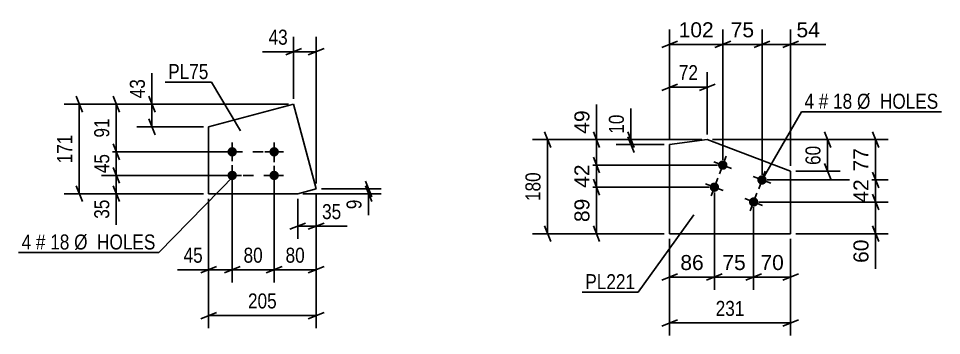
# Model space of a CAD drawing. Header units: millimetres. Extents: x 0 to 1189, y 0 to 841.
# Drawn here: x 777.1 to 953.1, y 582.9 to 643.4 of the extents above; entities that cross this region are included whole.
import ezdxf

# ---------------------------------------------------------------- set-up
doc = ezdxf.new("R2010")
doc.units = ezdxf.units.MM
doc.linetypes.add('DXK_LINE_DOT2', pattern=[3.9198, 1.9599, -1.9599])
doc.styles.add('Arial', font='arial.ttf', dxfattribs={"height": 0.2})
doc.styles.add('Arial Narrow', font='ARIALN.TTF', dxfattribs={"height": 0.2})

# ---------------------------------------------------------------- blocks, each defined once
blk = doc.blocks.new('Bolt-348435271-7667 - 7665')
at = {"linetype": 'Continuous'}
for points in [[(816.96, 617.99, -1), (818.76, 617.99, -1)], [(824.96, 617.99, -1), (826.76, 617.99, -1)], [(816.96, 613.49, -1), (818.76, 613.49, -1)], [(824.96, 613.49, -1), (826.76, 613.49, -1)]]:
    blk.add_hatch(color=1, dxfattribs=at).paths.add_polyline_path(points)
at = {"color": 1, "linetype": 'Continuous'}
for p, q in [((817.86, 616.19), (817.86, 619.79)), ((825.86, 616.19), (825.86, 619.79)), ((819.66, 617.99), (816.06, 617.99)), ((827.66, 617.99), (824.06, 617.99)), ((817.86, 611.69), (817.86, 615.29)), ((825.86, 611.69), (825.86, 615.29)), ((819.66, 613.49), (816.06, 613.49)), ((827.66, 613.49), (824.06, 613.49))]:
    blk.add_line(p, q, dxfattribs=at)
blk = doc.blocks.new('Part-348435271-7666 - 7665')
at = {"color": 2, "linetype": 'Continuous'}
for p, q in [((813.37, 622.76), (829.57, 627.08)), ((833.87, 610.92), (829.57, 627.08)), ((813.37, 622.76), (813.36, 609.99)), ((830.36, 609.99), (833.87, 610.92)), ((813.36, 609.99), (830.36, 609.99))]:
    blk.add_line(p, q, dxfattribs=at)
blk = doc.blocks.new('Part-348435271-8228 - 8227')
at = {"color": 2, "linetype": 'Continuous'}
for p, q in [((908.46, 620.32), (901.27, 619.36)), ((924.36, 614.29), (908.46, 620.32)), ((901.27, 619.36), (901.27, 602.36)), ((924.36, 602.36), (924.36, 614.29)), ((901.27, 602.36), (924.36, 602.36))]:
    blk.add_line(p, q, dxfattribs=at)
blk = doc.blocks.new('Bolt-348435271-8229 - 8227')
at = {"linetype": 'Continuous'}
for points in [[(912.27, 615.13, -1), (910.58, 615.77, -1)], [(919.75, 612.3, -1), (918.06, 612.93, -1)], [(910.67, 610.92, -1), (908.99, 611.56, -1)], [(918.15, 608.09, -1), (916.47, 608.73, -1)]]:
    blk.add_hatch(color=1, dxfattribs=at).paths.add_polyline_path(points)
at = {"color": 1, "linetype": 'Continuous'}
for p, q in [((912.06, 617.13), (910.79, 613.77)), ((909.74, 616.09), (913.11, 614.81)), ((910.47, 612.93), (909.19, 609.56)), ((917.22, 613.25), (920.59, 611.98)), ((919.54, 614.3), (918.27, 610.93)), ((908.15, 611.88), (911.51, 610.61)), ((917.95, 610.09), (916.67, 606.72)), ((915.63, 609.05), (918.99, 607.77))]:
    blk.add_line(p, q, dxfattribs=at)
blk = doc.blocks.new('Rectangle-348435271-27825 - 7665')
at = {"color": 1, "linetype": 'DXK_LINE_DOT2'}
blk.add_lwpolyline([(817.86, 617.99), (825.86, 617.99), (825.86, 613.49), (817.86, 613.49), (817.86, 617.99)], close=True, dxfattribs=at)
blk = doc.blocks.new('StraightDimension-348435271-7686 - 7665')
at = {"color": 7, "linetype": 'Continuous'}
for p, q in [((817.86, 612.49), (817.86, 593.08)), ((825.86, 612.49), (825.86, 593.08)), ((816.36, 594.88), (819.36, 596.08)), ((817.86, 595.48), (825.86, 595.48)), ((827.36, 596.08), (824.36, 594.88))]:
    blk.add_line(p, q, dxfattribs=at)
at = {"color": 0}
blk.add_wipeout([(824.29, 596.23), (824.29, 600.43), (819.43, 600.43), (819.43, 596.23)], dxfattribs=at)
at = {"color": 3, "style": 'Arial Narrow'}
blk.add_text('80', height=2.863, dxfattribs=at).set_placement((820.03, 596.83))
blk = doc.blocks.new('StraightDimension-348435271-7677 - 7665')
at = {"color": 7, "linetype": 'Continuous'}
for p, q in [((801.95, 628.58), (803.15, 625.58)), ((828.57, 627.08), (799.7, 627.08)), ((802.55, 622.76), (802.55, 627.08)), ((803.15, 621.26), (801.95, 624.26)), ((812.37, 622.76), (799.7, 622.76))]:
    blk.add_line(p, q, dxfattribs=at)
at = {"color": 0}
blk.add_wipeout([(801.8, 632.46), (797.6, 632.46), (797.6, 627.6), (801.8, 627.6)], dxfattribs=at)
at = {"color": 7, "linetype": 'Continuous'}
blk.add_line((802.55, 627.08), (802.55, 632.98), dxfattribs=at)
blk.add_line((802.55, 627.08), (802.55, 632.98), dxfattribs=at)
at = {"color": 3, "style": 'Arial Narrow'}
blk.add_text('43', height=2.863, rotation=90.0002, dxfattribs=at).set_placement((801.2, 628.2))
blk = doc.blocks.new('StraightDimension-348435271-7669 - 7665')
at = {"color": 7, "linetype": 'Continuous'}
for p, q in [((829.57, 628.08), (829.57, 639.93)), ((833.87, 611.92), (833.87, 639.93)), ((828.07, 636.48), (831.07, 637.68)), ((835.37, 637.68), (832.37, 636.48)), ((829.57, 637.08), (833.87, 637.08))]:
    blk.add_line(p, q, dxfattribs=at)
at = {"color": 0}
blk.add_wipeout([(829.05, 637.83), (829.05, 642.03), (824.19, 642.03), (824.19, 637.83)], dxfattribs=at)
at = {"color": 7, "linetype": 'Continuous'}
blk.add_line((829.57, 637.08), (823.67, 637.08), dxfattribs=at)
blk.add_line((829.57, 637.08), (823.67, 637.08), dxfattribs=at)
at = {"color": 3, "style": 'Arial Narrow'}
blk.add_text('43', height=2.863, dxfattribs=at).set_placement((824.79, 638.43))
blk = doc.blocks.new('StraightDimension-348435271-7673 - 7665')
at = {"color": 7, "linetype": 'Continuous'}
for p, q in [((833.87, 609.92), (833.87, 601.4)), ((830.36, 608.99), (830.36, 601.4)), ((828.86, 603.2), (831.86, 604.4)), ((835.37, 604.4), (832.37, 603.2)), ((830.36, 603.8), (833.87, 603.8))]:
    blk.add_line(p, q, dxfattribs=at)
at = {"color": 0}
blk.add_wipeout([(839.25, 604.55), (839.25, 608.75), (834.4, 608.75), (834.4, 604.55)], dxfattribs=at)
at = {"color": 7, "linetype": 'Continuous'}
blk.add_line((833.87, 603.8), (839.78, 603.8), dxfattribs=at)
blk.add_line((833.87, 603.8), (839.78, 603.8), dxfattribs=at)
at = {"color": 3, "style": 'Arial Narrow'}
blk.add_text('35', height=2.863, dxfattribs=at).set_placement((835, 605.15))
blk = doc.blocks.new('StraightDimension-348435271-7681 - 7665')
at = {"color": 7, "linetype": 'Continuous'}
for p, q in [((834.87, 610.92), (846.27, 610.92)), ((843.27, 612.42), (844.47, 609.42)), ((844.47, 608.49), (843.27, 611.49)), ((843.87, 609.99), (843.87, 610.92)), ((831.36, 609.99), (846.27, 609.99))]:
    blk.add_line(p, q, dxfattribs=at)
at = {"color": 0}
blk.add_wipeout([(843.12, 609.47), (838.92, 609.47), (838.92, 606.44), (843.12, 606.44)], dxfattribs=at)
at = {"color": 7, "linetype": 'Continuous'}
blk.add_line((843.87, 609.99), (843.87, 605.91), dxfattribs=at)
blk.add_line((843.87, 609.99), (843.87, 605.91), dxfattribs=at)
at = {"color": 3, "style": 'Arial Narrow'}
blk.add_text('9', height=2.86, rotation=90.0002, dxfattribs=at).set_placement((842.52, 607.04))
blk = doc.blocks.new('StraightDimension-348435271-7685 - 7665')
at = {"color": 7, "linetype": 'Continuous'}
for p, q in [((825.86, 612.49), (825.86, 593.08)), ((833.87, 609.92), (833.87, 593.08)), ((824.36, 594.88), (827.36, 596.08)), ((825.86, 595.48), (833.87, 595.48)), ((835.37, 596.08), (832.37, 594.88))]:
    blk.add_line(p, q, dxfattribs=at)
at = {"color": 0}
blk.add_wipeout([(832.29, 596.23), (832.29, 600.43), (827.44, 600.43), (827.44, 596.23)], dxfattribs=at)
at = {"color": 3, "style": 'Arial Narrow'}
blk.add_text('80', height=2.863, dxfattribs=at).set_placement((828.04, 596.83))
blk = doc.blocks.new('StraightDimension-348435271-7687 - 7665')
at = {"color": 7, "linetype": 'Continuous'}
for p, q in [((817.86, 612.49), (817.86, 593.08)), ((813.36, 608.99), (813.36, 593.08)), ((811.86, 594.88), (814.86, 596.08)), ((813.36, 595.48), (817.86, 595.48)), ((819.36, 596.08), (816.36, 594.88))]:
    blk.add_line(p, q, dxfattribs=at)
at = {"color": 0}
blk.add_wipeout([(812.83, 596.23), (812.83, 600.43), (807.98, 600.43), (807.98, 596.23)], dxfattribs=at)
at = {"color": 7, "linetype": 'Continuous'}
blk.add_line((813.36, 595.48), (807.45, 595.48), dxfattribs=at)
blk.add_line((813.36, 595.48), (807.45, 595.48), dxfattribs=at)
at = {"color": 3, "style": 'Arial Narrow'}
blk.add_text('45', height=2.863, dxfattribs=at).set_placement((808.58, 596.83))
blk = doc.blocks.new('StraightDimension-348435271-7697 - 7665')
at = {"color": 7, "linetype": 'Continuous'}
for p, q in [((833.87, 609.92), (833.87, 584.35)), ((813.36, 608.99), (813.36, 584.35)), ((814.86, 587.35), (811.86, 586.15)), ((813.36, 586.75), (833.87, 586.75)), ((832.37, 586.15), (835.37, 587.35))]:
    blk.add_line(p, q, dxfattribs=at)
at = {"color": 0}
blk.add_wipeout([(826.96, 587.5), (826.96, 591.7), (820.27, 591.7), (820.27, 587.5)], dxfattribs=at)
at = {"color": 3, "style": 'Arial Narrow'}
blk.add_text('205', height=2.863, dxfattribs=at).set_placement((820.87, 588.1))
blk = doc.blocks.new('StraightDimension-348435271-7701 - 7665')
at = {"color": 7, "linetype": 'Continuous'}
for p, q in [((795.16, 628.58), (796.36, 625.58)), ((828.57, 627.08), (792.91, 627.08)), ((795.76, 617.99), (795.76, 627.08)), ((816.86, 617.99), (792.91, 617.99)), ((796.36, 616.49), (795.16, 619.49))]:
    blk.add_line(p, q, dxfattribs=at)
at = {"color": 0}
blk.add_wipeout([(795.01, 624.96), (790.81, 624.96), (790.81, 620.11), (795.01, 620.11)], dxfattribs=at)
at = {"color": 3, "style": 'Arial Narrow'}
blk.add_text('91', height=2.863, rotation=90.0002, dxfattribs=at).set_placement((794.41, 620.71))
blk = doc.blocks.new('StraightDimension-348435271-7702 - 7665')
at = {"color": 7, "linetype": 'Continuous'}
for p, q in [((816.86, 617.99), (792.91, 617.99)), ((795.16, 619.49), (796.36, 616.49)), ((795.76, 613.49), (795.76, 617.99)), ((796.36, 611.99), (795.16, 614.99)), ((816.86, 613.49), (792.91, 613.49))]:
    blk.add_line(p, q, dxfattribs=at)
at = {"color": 0}
blk.add_wipeout([(795.01, 618.17), (790.81, 618.17), (790.81, 613.31), (795.01, 613.31)], dxfattribs=at)
at = {"color": 3, "style": 'Arial Narrow'}
blk.add_text('45', height=2.863, rotation=90.0002, dxfattribs=at).set_placement((794.41, 613.91))
blk = doc.blocks.new('StraightDimension-348435271-7703 - 7665')
at = {"color": 7, "linetype": 'Continuous'}
for p, q in [((795.16, 614.99), (796.36, 611.99)), ((816.86, 613.49), (792.91, 613.49)), ((795.76, 609.99), (795.76, 613.49)), ((796.36, 608.49), (795.16, 611.49)), ((812.36, 609.99), (792.91, 609.99))]:
    blk.add_line(p, q, dxfattribs=at)
at = {"color": 0}
blk.add_wipeout([(795.01, 609.47), (790.81, 609.47), (790.81, 604.61), (795.01, 604.61)], dxfattribs=at)
at = {"color": 7, "linetype": 'Continuous'}
blk.add_line((795.76, 609.99), (795.76, 604.08), dxfattribs=at)
blk.add_line((795.76, 609.99), (795.76, 604.08), dxfattribs=at)
at = {"color": 3, "style": 'Arial Narrow'}
blk.add_text('35', height=2.863, rotation=90.0002, dxfattribs=at).set_placement((794.41, 605.21))
blk = doc.blocks.new('StraightDimension-348435271-7713 - 7665')
at = {"color": 7, "linetype": 'Continuous'}
for p, q in [((789.29, 625.58), (788.09, 628.58)), ((828.57, 627.08), (785.84, 627.08)), ((788.69, 609.99), (788.69, 627.08)), ((788.09, 611.49), (789.29, 608.49)), ((812.36, 609.99), (785.84, 609.99))]:
    blk.add_line(p, q, dxfattribs=at)
at = {"color": 0}
blk.add_wipeout([(787.94, 621.88), (783.74, 621.88), (783.74, 615.19), (787.94, 615.19)], dxfattribs=at)
at = {"color": 3, "style": 'Arial Narrow'}
blk.add_text('171', height=2.863, rotation=90.0002, dxfattribs=at).set_placement((787.34, 615.79))
blk = doc.blocks.new('StraightDimension-348435271-21746 - 8227')
at = {"color": 7, "linetype": 'Continuous'}
for p, q in [((886.74, 612.74), (887.94, 609.74)), ((908.83, 611.24), (884.49, 611.24)), ((887.34, 602.36), (887.34, 611.24)), ((887.94, 600.86), (886.74, 603.86)), ((900.27, 602.36), (884.49, 602.36))]:
    blk.add_line(p, q, dxfattribs=at)
at = {"color": 0}
blk.add_wipeout([(886.59, 609.63), (882.39, 609.63), (882.39, 603.98), (886.59, 603.98)], dxfattribs=at)
at = {"color": 3, "style": 'Arial'}
blk.add_text('89', height=2.865, rotation=90.0002, dxfattribs=at).set_placement((885.99, 604.58))
blk = doc.blocks.new('StraightDimension-348435271-21767 - 8227')
at = {"color": 7, "linetype": 'Continuous'}
for p, q in [((939.96, 621.82), (941.16, 618.82)), ((909.46, 620.32), (942.96, 620.32)), ((940.56, 612.62), (940.56, 620.32)), ((941.16, 611.12), (939.96, 614.12)), ((919.91, 612.62), (942.96, 612.62))]:
    blk.add_line(p, q, dxfattribs=at)
at = {"color": 0}
blk.add_wipeout([(939.81, 619.29), (935.61, 619.29), (935.61, 613.64), (939.81, 613.64)], dxfattribs=at)
at = {"color": 3, "style": 'Arial'}
blk.add_text('77', height=2.865, rotation=90.0002, dxfattribs=at).set_placement((939.21, 614.24))
blk = doc.blocks.new('StraightDimension-348435271-8245 - 8227')
at = {"color": 7, "linetype": 'Continuous'}
for p, q in [((893.31, 621.82), (894.51, 618.82)), ((907.46, 620.32), (891.06, 620.32)), ((894.51, 617.86), (893.31, 620.86)), ((893.91, 619.36), (893.91, 620.32)), ((900.27, 619.36), (891.06, 619.36))]:
    blk.add_line(p, q, dxfattribs=at)
at = {"color": 0}
blk.add_wipeout([(893.16, 625.7), (888.96, 625.7), (888.96, 620.84), (893.16, 620.84)], dxfattribs=at)
at = {"color": 7, "linetype": 'Continuous'}
blk.add_line((893.91, 620.32), (893.91, 626.23), dxfattribs=at)
blk.add_line((893.91, 620.32), (893.91, 626.23), dxfattribs=at)
at = {"color": 3, "style": 'Arial Narrow'}
blk.add_text('10', height=2.863, rotation=90.0002, dxfattribs=at).set_placement((892.56, 621.44))
blk = doc.blocks.new('StraightDimension-348435271-8239 - 8227')
at = {"color": 7, "linetype": 'Continuous'}
for p, q in [((930.81, 621.82), (932.01, 618.82)), ((909.46, 620.32), (933.81, 620.32)), ((931.41, 614.29), (931.41, 620.32)), ((932.01, 612.79), (930.81, 615.79)), ((925.36, 614.29), (933.81, 614.29))]:
    blk.add_line(p, q, dxfattribs=at)
at = {"color": 0}
blk.add_wipeout([(930.66, 619.73), (926.46, 619.73), (926.46, 614.88), (930.66, 614.88)], dxfattribs=at)
at = {"color": 3, "style": 'Arial Narrow'}
blk.add_text('60', height=2.863, rotation=90.0002, dxfattribs=at).set_placement((930.06, 615.48))
blk = doc.blocks.new('StraightDimension-348435271-8231 - 8227')
at = {"color": 7, "linetype": 'Continuous'}
for p, q in [((901.27, 620.36), (901.27, 633.17)), ((908.46, 621.32), (908.46, 633.17)), ((899.77, 629.72), (902.77, 630.92)), ((901.27, 630.32), (908.46, 630.32)), ((909.96, 630.92), (906.96, 629.72))]:
    blk.add_line(p, q, dxfattribs=at)
at = {"color": 0}
blk.add_wipeout([(907.29, 631.07), (907.29, 635.27), (902.44, 635.27), (902.44, 631.07)], dxfattribs=at)
at = {"color": 3, "style": 'Arial Narrow'}
blk.add_text('72', height=2.863, dxfattribs=at).set_placement((903.04, 631.67))
blk = doc.blocks.new('StraightDimension-348435271-8235 - 8227')
at = {"color": 7, "linetype": 'Continuous'}
for p, q in [((901.27, 601.36), (901.27, 582.93)), ((924.36, 601.36), (924.36, 582.93)), ((902.77, 585.93), (899.77, 584.73)), ((901.27, 585.33), (924.36, 585.33)), ((922.86, 584.73), (925.86, 585.93))]:
    blk.add_line(p, q, dxfattribs=at)
at = {"color": 0}
blk.add_wipeout([(916.16, 586.08), (916.16, 590.28), (909.47, 590.28), (909.47, 586.08)], dxfattribs=at)
at = {"color": 3, "style": 'Arial Narrow'}
blk.add_text('231', height=2.863, dxfattribs=at).set_placement((910.07, 586.68))
blk = doc.blocks.new('StraightDimension-348435271-8289 - 8227')
at = {"color": 7, "linetype": 'Continuous'}
for p, q in [((878.6, 618.82), (877.4, 621.82)), ((907.46, 620.32), (875.15, 620.32)), ((878, 602.36), (878, 620.32)), ((877.4, 603.86), (878.6, 600.86)), ((900.27, 602.36), (875.15, 602.36))]:
    blk.add_line(p, q, dxfattribs=at)
at = {"color": 0}
blk.add_wipeout([(877.25, 614.68), (873.05, 614.68), (873.05, 608), (877.25, 608)], dxfattribs=at)
at = {"color": 3, "style": 'Arial Narrow'}
blk.add_text('180', height=2.863, rotation=90.0002, dxfattribs=at).set_placement((876.65, 608.6))
blk = doc.blocks.new('StraightDimension-348435271-21692 - 8227')
at = {"color": 7, "linetype": 'Continuous'}
for p, q in [((918.91, 613.62), (918.91, 641.34)), ((924.36, 615.29), (924.36, 641.34)), ((917.41, 637.89), (920.41, 639.09)), ((925.86, 639.09), (922.86, 637.89)), ((918.91, 638.49), (924.36, 638.49))]:
    blk.add_line(p, q, dxfattribs=at)
at = {"color": 0}
blk.add_wipeout([(930.53, 639.24), (930.53, 643.44), (924.88, 643.44), (924.88, 639.24)], dxfattribs=at)
at = {"color": 7, "linetype": 'Continuous'}
blk.add_line((924.36, 638.49), (931.05, 638.49), dxfattribs=at)
blk.add_line((924.36, 638.49), (931.05, 638.49), dxfattribs=at)
at = {"color": 3, "style": 'Arial'}
blk.add_text('54', height=2.865, dxfattribs=at).set_placement((925.48, 639.84))
blk = doc.blocks.new('StraightDimension-348435271-21693 - 8227')
at = {"color": 7, "linetype": 'Continuous'}
for p, q in [((911.43, 616.45), (911.43, 641.34)), ((918.91, 613.62), (918.91, 641.34)), ((909.93, 637.89), (912.93, 639.09)), ((920.41, 639.09), (917.41, 637.89)), ((911.43, 638.49), (918.91, 638.49))]:
    blk.add_line(p, q, dxfattribs=at)
at = {"color": 0}
blk.add_wipeout([(917.99, 639.24), (917.99, 643.44), (912.34, 643.44), (912.34, 639.24)], dxfattribs=at)
at = {"color": 3, "style": 'Arial'}
blk.add_text('75', height=2.865, dxfattribs=at).set_placement((912.94, 639.84))
blk = doc.blocks.new('StraightDimension-348435271-21694 - 8227')
at = {"color": 7, "linetype": 'Continuous'}
for p, q in [((901.27, 620.36), (901.27, 641.34)), ((911.43, 616.45), (911.43, 641.34)), ((899.77, 637.89), (902.77, 639.09)), ((912.93, 639.09), (909.93, 637.89)), ((901.27, 638.49), (911.43, 638.49))]:
    blk.add_line(p, q, dxfattribs=at)
at = {"color": 0}
blk.add_wipeout([(910.28, 639.24), (910.28, 643.44), (902.41, 643.44), (902.41, 639.24)], dxfattribs=at)
at = {"color": 3, "style": 'Arial'}
blk.add_text('102', height=2.865, dxfattribs=at).set_placement((903.01, 639.84))
blk = doc.blocks.new('StraightDimension-348435271-21723 - 8227')
at = {"color": 7, "linetype": 'Continuous'}
for p, q in [((917.31, 607.41), (917.31, 591.68)), ((924.36, 601.36), (924.36, 591.68)), ((915.81, 593.48), (918.81, 594.68)), ((917.31, 594.08), (924.36, 594.08)), ((925.86, 594.68), (922.86, 593.48))]:
    blk.add_line(p, q, dxfattribs=at)
at = {"color": 0}
blk.add_wipeout([(923.66, 594.83), (923.66, 599.03), (918.01, 599.03), (918.01, 594.83)], dxfattribs=at)
at = {"color": 3, "style": 'Arial'}
blk.add_text('70', height=2.865, dxfattribs=at).set_placement((918.61, 595.43))
blk = doc.blocks.new('StraightDimension-348435271-21724 - 8227')
at = {"color": 7, "linetype": 'Continuous'}
for p, q in [((909.83, 610.24), (909.83, 591.68)), ((917.31, 607.41), (917.31, 591.68)), ((908.33, 593.48), (911.33, 594.68)), ((909.83, 594.08), (917.31, 594.08)), ((918.81, 594.68), (915.81, 593.48))]:
    blk.add_line(p, q, dxfattribs=at)
at = {"color": 0}
blk.add_wipeout([(916.39, 594.83), (916.39, 599.03), (910.75, 599.03), (910.75, 594.83)], dxfattribs=at)
at = {"color": 3, "style": 'Arial'}
blk.add_text('75', height=2.865, dxfattribs=at).set_placement((911.35, 595.43))
blk = doc.blocks.new('StraightDimension-348435271-21725 - 8227')
at = {"color": 7, "linetype": 'Continuous'}
for p, q in [((909.83, 610.24), (909.83, 591.68)), ((901.27, 601.36), (901.27, 591.68)), ((899.77, 593.48), (902.77, 594.68)), ((901.27, 594.08), (909.83, 594.08)), ((911.33, 594.68), (908.33, 593.48))]:
    blk.add_line(p, q, dxfattribs=at)
at = {"color": 0}
blk.add_wipeout([(908.38, 594.83), (908.38, 599.03), (902.73, 599.03), (902.73, 594.83)], dxfattribs=at)
at = {"color": 3, "style": 'Arial'}
blk.add_text('86', height=2.865, dxfattribs=at).set_placement((903.33, 595.43))
blk = doc.blocks.new('StraightDimension-348435271-21744 - 8227')
at = {"color": 7, "linetype": 'Continuous'}
for p, q in [((886.74, 621.82), (887.94, 618.82)), ((907.46, 620.32), (884.49, 620.32)), ((887.34, 615.45), (887.34, 620.32)), ((887.94, 613.95), (886.74, 616.95)), ((910.43, 615.45), (884.49, 615.45))]:
    blk.add_line(p, q, dxfattribs=at)
at = {"color": 0}
blk.add_wipeout([(886.59, 626.49), (882.39, 626.49), (882.39, 620.84), (886.59, 620.84)], dxfattribs=at)
at = {"color": 7, "linetype": 'Continuous'}
blk.add_line((887.34, 620.32), (887.34, 627.02), dxfattribs=at)
blk.add_line((887.34, 620.32), (887.34, 627.02), dxfattribs=at)
at = {"color": 3, "style": 'Arial'}
blk.add_text('49', height=2.865, rotation=90.0002, dxfattribs=at).set_placement((885.99, 621.44))
blk = doc.blocks.new('StraightDimension-348435271-21745 - 8227')
at = {"color": 7, "linetype": 'Continuous'}
for p, q in [((886.74, 616.95), (887.94, 613.95)), ((910.43, 615.45), (884.49, 615.45)), ((887.34, 611.24), (887.34, 615.45)), ((887.94, 609.74), (886.74, 612.74)), ((908.83, 611.24), (884.49, 611.24))]:
    blk.add_line(p, q, dxfattribs=at)
at = {"color": 0}
blk.add_wipeout([(886.59, 616.17), (882.39, 616.17), (882.39, 610.52), (886.59, 610.52)], dxfattribs=at)
at = {"color": 3, "style": 'Arial'}
blk.add_text('42', height=2.865, rotation=90.0002, dxfattribs=at).set_placement((885.99, 611.12))
blk = doc.blocks.new('StraightDimension-348435271-21768 - 8227')
at = {"color": 7, "linetype": 'Continuous'}
for p, q in [((939.96, 614.12), (941.16, 611.12)), ((919.91, 612.62), (942.96, 612.62)), ((940.56, 608.41), (940.56, 612.62)), ((941.16, 606.91), (939.96, 609.91)), ((918.31, 608.41), (942.96, 608.41))]:
    blk.add_line(p, q, dxfattribs=at)
at = {"color": 0}
blk.add_wipeout([(939.81, 613.33), (935.61, 613.33), (935.61, 607.69), (939.81, 607.69)], dxfattribs=at)
at = {"color": 3, "style": 'Arial'}
blk.add_text('42', height=2.865, rotation=90.0002, dxfattribs=at).set_placement((939.21, 608.29))
blk = doc.blocks.new('StraightDimension-348435271-21769 - 8227')
at = {"color": 7, "linetype": 'Continuous'}
for p, q in [((939.96, 609.91), (941.16, 606.91)), ((918.31, 608.41), (942.96, 608.41)), ((940.56, 602.36), (940.56, 608.41)), ((941.16, 600.86), (939.96, 603.86)), ((925.36, 602.36), (942.96, 602.36))]:
    blk.add_line(p, q, dxfattribs=at)
at = {"color": 0}
blk.add_wipeout([(939.81, 601.84), (935.61, 601.84), (935.61, 596.19), (939.81, 596.19)], dxfattribs=at)
at = {"color": 7, "linetype": 'Continuous'}
blk.add_line((940.56, 602.36), (940.56, 595.66), dxfattribs=at)
blk.add_line((940.56, 602.36), (940.56, 595.66), dxfattribs=at)
at = {"color": 3, "style": 'Arial'}
blk.add_text('60', height=2.865, rotation=90.0002, dxfattribs=at).set_placement((939.21, 596.79))
blk = doc.blocks.new('Mark-348435271-7719 - 7665')
at = {"color": 0}
for points in [[(779.52, 599.35), (779.52, 602.35), (777.7, 602.35), (777.7, 599.35)], [(782.25, 599.35), (782.25, 602.35), (780.42, 602.35), (780.42, 599.35)], [(786.81, 599.35), (786.81, 602.35), (783.15, 602.35), (783.15, 599.35)], [(803.24, 599.35), (803.24, 602.35), (787.71, 602.35), (787.71, 599.35)]]:
    blk.add_wipeout(points, dxfattribs=at)
for points in [[(779.52, 599.35), (779.52, 602.35), (777.7, 602.35), (777.7, 599.35)], [(782.25, 599.35), (782.25, 602.35), (780.42, 602.35), (780.42, 599.35)], [(786.81, 599.35), (786.81, 602.35), (783.15, 602.35), (783.15, 599.35)], [(803.24, 599.35), (803.24, 602.35), (787.71, 602.35), (787.71, 599.35)]]:
    blk.add_wipeout(points, dxfattribs=at)
at = {"color": 7, "linetype": 'Continuous'}
for p in [(818.34, 613.57), (777.1, 598.75)]:
    blk.add_line(p, (803.84, 598.75), dxfattribs=at)
at = {"color": 3, "style": 'Arial Narrow'}
for s, height, p in [('4', 2.86, (777.7, 599.35)), ('#', 2.86, (780.42, 599.35)), ('18', 2.863, (783.15, 599.35)), ('Ø  HOLES', 2.863, (787.71, 599.35))]:
    blk.add_text(s, height=height, dxfattribs=at).set_placement(p)
blk = doc.blocks.new('Mark-348435271-7716 - 7665')
at = {"color": 0}
blk.add_wipeout([(813.32, 631.87), (813.32, 634.87), (805.65, 634.87), (805.65, 631.87)], dxfattribs=at)
blk.add_wipeout([(813.32, 631.87), (813.32, 634.87), (805.65, 634.87), (805.65, 631.87)], dxfattribs=at)
at = {"color": 30, "linetype": 'Continuous'}
for p in [(805.05, 631.27), (819.43, 622.02)]:
    blk.add_line(p, (813.92, 631.27), dxfattribs=at)
at = {"color": 3, "style": 'Arial Narrow'}
blk.add_text('PL75', height=2.863, dxfattribs=at).set_placement((805.65, 631.87))
blk = doc.blocks.new('Mark-348435271-8292 - 8227')
at = {"color": 0}
blk.add_wipeout([(894.71, 591.78), (894.71, 594.78), (885.21, 594.78), (885.21, 591.78)], dxfattribs=at)
blk.add_wipeout([(894.71, 591.78), (894.71, 594.78), (885.21, 594.78), (885.21, 591.78)], dxfattribs=at)
at = {"color": 30, "linetype": 'Continuous'}
for p in [(905.92, 605.98), (884.61, 591.18)]:
    blk.add_line(p, (895.31, 591.18), dxfattribs=at)
at = {"color": 3, "style": 'Arial Narrow'}
blk.add_text('PL221', height=2.863, dxfattribs=at).set_placement((885.21, 591.78))
blk = doc.blocks.new('Mark-348435271-8295 - 8227')
at = {"color": 0}
for points in [[(928.83, 626.21), (928.83, 629.21), (927.01, 629.21), (927.01, 626.21)], [(931.56, 626.21), (931.56, 629.21), (929.73, 629.21), (929.73, 626.21)], [(936.12, 626.21), (936.12, 629.21), (932.46, 629.21), (932.46, 626.21)], [(952.55, 626.21), (952.55, 629.21), (937.02, 629.21), (937.02, 626.21)]]:
    blk.add_wipeout(points, dxfattribs=at)
for points in [[(928.83, 626.21), (928.83, 629.21), (927.01, 629.21), (927.01, 626.21)], [(931.56, 626.21), (931.56, 629.21), (929.73, 629.21), (929.73, 626.21)], [(936.12, 626.21), (936.12, 629.21), (932.46, 629.21), (932.46, 626.21)], [(952.55, 626.21), (952.55, 629.21), (937.02, 629.21), (937.02, 626.21)]]:
    blk.add_wipeout(points, dxfattribs=at)
at = {"color": 7, "linetype": 'Continuous'}
for p, q in [((918.91, 612.62), (926.41, 625.61)), ((926.41, 625.61), (953.15, 625.61))]:
    blk.add_line(p, q, dxfattribs=at)
at = {"color": 3, "style": 'Arial Narrow'}
for s, height, p in [('4', 2.86, (927.01, 626.21)), ('#', 2.86, (929.73, 626.21)), ('18', 2.863, (932.46, 626.21)), ('Ø  HOLES', 2.863, (937.02, 626.21))]:
    blk.add_text(s, height=height, dxfattribs=at).set_placement(p)

msp = doc.modelspace()

# ---------------------------------------------------------------- block references
for name in ['Part-348435271-7666 - 7665', 'Bolt-348435271-7667 - 7665', 'Part-348435271-8228 - 8227', 'Rectangle-348435271-27825 - 7665', 'Bolt-348435271-8229 - 8227']:
    msp.add_blockref(name, (0, 0))

# ---------------------------------------------------------------- next in the draw order: block references
for name in ['StraightDimension-348435271-7677 - 7665', 'StraightDimension-348435271-8245 - 8227', 'StraightDimension-348435271-21746 - 8227', 'StraightDimension-348435271-7686 - 7665', 'StraightDimension-348435271-7673 - 7665']:
    msp.add_blockref(name, (0, 0))

# ---------------------------------------------------------------- next in the draw order: block references
for name in ['StraightDimension-348435271-7669 - 7665', 'StraightDimension-348435271-21767 - 8227', 'StraightDimension-348435271-7687 - 7665', 'StraightDimension-348435271-8235 - 8227']:
    msp.add_blockref(name, (0, 0))

# ---------------------------------------------------------------- next in the draw order: block references
for name in ['StraightDimension-348435271-7701 - 7665', 'StraightDimension-348435271-8239 - 8227', 'StraightDimension-348435271-7681 - 7665', 'StraightDimension-348435271-21723 - 8227']:
    msp.add_blockref(name, (0, 0))

# ---------------------------------------------------------------- next in the draw order: block references
for name in ['StraightDimension-348435271-21692 - 8227', 'StraightDimension-348435271-8231 - 8227', 'StraightDimension-348435271-7702 - 7665', 'StraightDimension-348435271-7685 - 7665']:
    msp.add_blockref(name, (0, 0))

# ---------------------------------------------------------------- next in the draw order: block references
for name in ['StraightDimension-348435271-21693 - 8227', 'StraightDimension-348435271-8289 - 8227', 'StraightDimension-348435271-7697 - 7665']:
    msp.add_blockref(name, (0, 0))

# ---------------------------------------------------------------- next in the draw order: block references
for name in ['StraightDimension-348435271-21694 - 8227', 'StraightDimension-348435271-7703 - 7665', 'StraightDimension-348435271-21724 - 8227']:
    msp.add_blockref(name, (0, 0))

# ---------------------------------------------------------------- next in the draw order: block references
for name in ['StraightDimension-348435271-7713 - 7665', 'StraightDimension-348435271-21744 - 8227', 'StraightDimension-348435271-21768 - 8227', 'StraightDimension-348435271-21725 - 8227']:
    msp.add_blockref(name, (0, 0))

# ---------------------------------------------------------------- next in the draw order: block references
for name in ['Mark-348435271-7716 - 7665', 'Mark-348435271-8295 - 8227', 'StraightDimension-348435271-21745 - 8227', 'Mark-348435271-7719 - 7665', 'StraightDimension-348435271-21769 - 8227', 'Mark-348435271-8292 - 8227']:
    msp.add_blockref(name, (0, 0))

doc.saveas('drawing.dxf')
